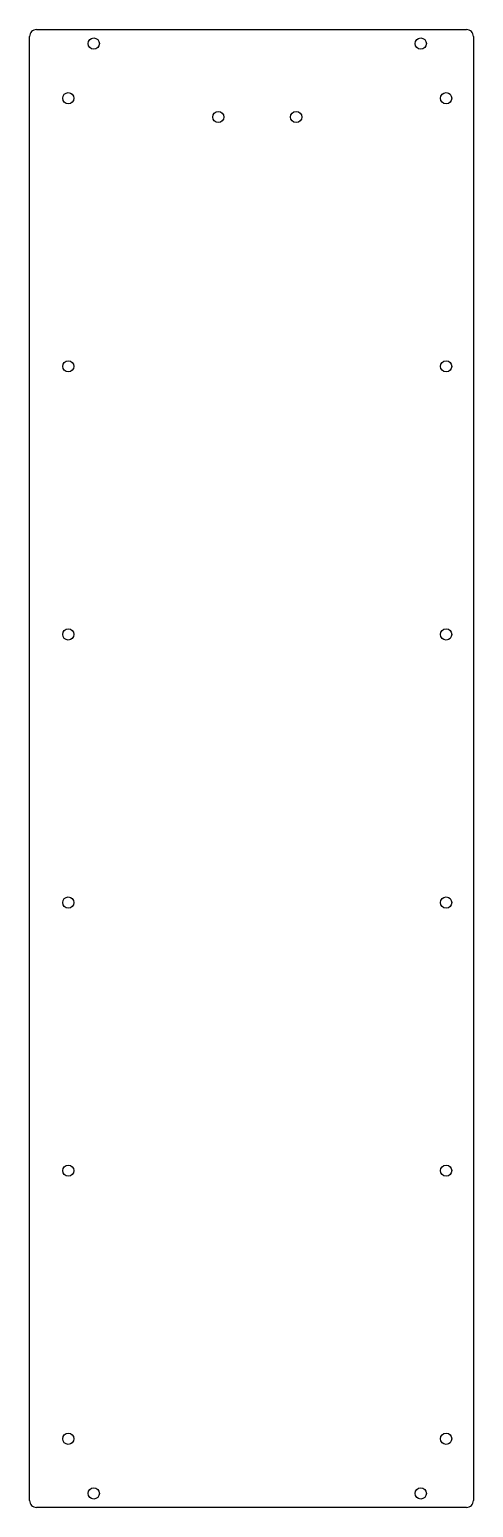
# Model space of a CAD drawing. Header units: metres. Extents: x -3 to 191, y -646 to 0.
import ezdxf

# ---------------------------------------------------------------- set-up
doc = ezdxf.new("R2010")
doc.units = ezdxf.units.M

msp = doc.modelspace()

# ---------------------------------------------------------------- linework, layer by layer
for p, q in [((0, 0), (187.75, 0)), ((0, 0), (0, 0)), ((-3, -642.6), (-3, -3)), ((190.75, -3), (190.75, -642.6)), ((187.75, -645.6), (0, -645.6))]:
    msp.add_line(p, q)
for centre in [(25, -6.1), (167.75, -6.1), (13.9, -30), (178.85, -30), (79.375, -38.2), (113.375, -38.2), (13.9, -147.12), (178.85, -147.12), (13.9, -264.24), (178.85, -264.24), (13.9, -381.36), (178.85, -381.36), (13.9, -498.48), (178.85, -498.48), (13.9, -615.6), (178.85, -615.6), (25, -639.5), (167.75, -639.5)]:
    msp.add_circle(centre, 2.45)
for centre, start, end in [((0, -3), 90, 135), ((187.75, -3), 405, 450), ((0, -3), 135, 180), ((187.75, -3), 360, 405), ((0, -642.6), 180, 225), ((0, -642.6), 225, 270), ((187.75, -642.6), 270, 315), ((187.75, -642.6), 315, 360)]:
    msp.add_arc(centre, 3, start, end)

doc.saveas('drawing.dxf')
